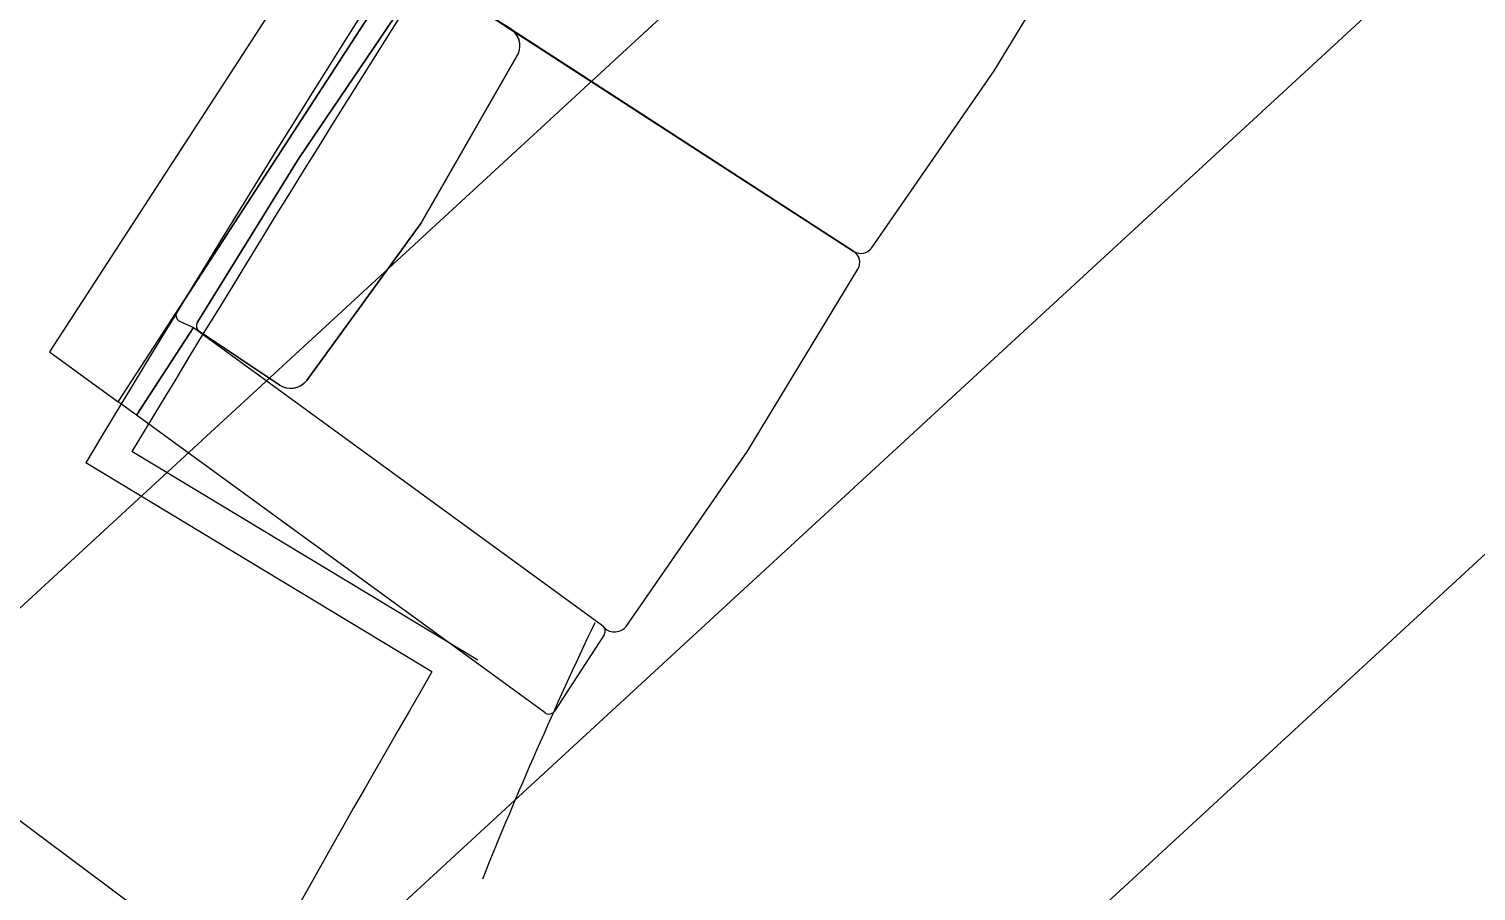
# Model space of a CAD drawing. Extents: x -678889171 to 586587, y -792238163 to 335485.
# Drawn here: x -678769296 to -678767147, y -791972509 to -791971229 of the extents above; entities that cross this region are included whole.
import ezdxf
from ezdxf.enums import TextEntityAlignment as Align

# ---------------------------------------------------------------- set-up
doc = ezdxf.new("R2010")
doc.units = 0
doc.header["$MEASUREMENT"] = 0
for name, color, linetype in [('A-FLOR-PATT', 252, 'Continuous'), ('A-SITE-PATT', 252, 'Continuous'), ('A-WALL', 252, 'Continuous')]:
    doc.layers.add(name, color=color, linetype=linetype)
doc.layers.add('BASEMENT3 LAYOUT$0$HATCH2', color=252, linetype='Continuous', lineweight=15)
doc.styles.add('Ground floor Towers$0$$Bas01-Rname$0$EN-SC', font='swissc.ttf')
doc.styles.add('Ground floor Towers$0$$Bas01-Rname$0$EN-SCL', font='swisscl.ttf')
doc.styles.add('Ground floor Towers$0$04-Ground Floor$0$V2-lower ground$0$LEVEL  FOR LICENSE LOWER GR$0$$LG- LEVEL$0$AR-SR', font='sarb.shx')

# ---------------------------------------------------------------- blocks, each defined once
blk = doc.blocks.new('A$C61C61320')
at = {"layer": 'BASEMENT3 LAYOUT$0$HATCH2'}
h = blk.add_hatch(dxfattribs=at)
h.set_pattern_fill('JIS_WOOD', color=256, scale=1000, style=0)
h.set_pattern_definition([(45, (-845211.5632561638, -471074.8112416068), (-499.9999991609842, 499.9999991609843), [])])
edge = h.paths.add_edge_path()
edge.add_line((-87728.88771757309, -14436.92520058164), (11085.99286301623, -14077.61977391216))
edge.add_line((11085.9928630162, -14077.61977391216), (11086.00013759563, -61296.12011963065))
edge.add_line((11086.00013759569, -61296.12011963065), (-23868.16462742418, -60220.57708285929))
edge.add_line((-23868.16462742421, -60220.57708285929), (-23388.15647815715, -47455.2645226442))
edge.add_arc((-38984.06513334403, -44366.02445463254), 15898.9235792472, 348.7958745272753, 525.9866040010601)
edge.add_line((-54409.82303213701, -40516.12001080933), (-55179.78612954497, -49076.3717473704))
edge.add_line((-55179.78612954495, -49076.3717473704), (-87616.00626249687, -47227.09333388295))
edge.add_line((-87616.00626249681, -47227.09333388295), (-87728.88771757303, -14436.92520058164))
blk = doc.blocks.new('GR')
at = {"layer": 'A-FLOR-PATT'}
for p, q in [((49525, 196905), (-15202.90004794695, 241219.0248279215)), ((26900.11309295101, 214985.3603991714), (26106.87340351232, 213646.4165677502)), ((26931.2834203461, 214790.1273681086), (26293.07626600444, 213712.8697070864)), ((26293.07626600444, 213712.8697070864), (26931.2834203461, 214790.1273681086)), ((27491.80726620794, 214120.1964544374), (27646.1981725056, 214399.3396755202)), ((27491.80726620794, 214120.1964544374), (27646.1981725056, 214399.3396755202)), ((26610.65639515384, 214248.9270433091), (26293.07626600444, 213712.8697070864)), ((26610.65639515384, 214248.9270433091), (27293.63461621263, 213844.3055653558)), ((26610.65639515384, 214248.9270433091), (27293.63461621263, 213844.3055653558)), ((26634.09308008314, 214221.4481553899), (26465.70521457249, 213949.2574906224)), ((26465.70521457249, 213949.2574906224), (26633.52955505147, 214220.5372450193)), ((27294.41572032354, 213843.842810483), (26772.32796010288, 214153.1468477835)), ((26650.3410343086, 213859.2122031014), (26785.04967096692, 214117.8155446441)), ((26785.04967096692, 214117.8155446441), (26650.3410343086, 213859.2122031014)), ((27320.70083794574, 213850.013098274), (27491.80726620794, 214120.1964544374)), ((27320.70083794574, 213850.013098274), (27491.80726620794, 214120.1964544374)), ((26465.70521457249, 213949.2574906224), (26324.65428381055, 213699.1363995076)), ((26324.82340424845, 213699.4362953554), (26465.70521457249, 213949.2574906224)), ((26489.93050203007, 213618.7848990049), (26650.3410343086, 213859.2122031014)), ((26650.3410343086, 213859.2122031014), (26489.93050203007, 213618.7848990049)), ((27148.58937741909, 213540.8825204022), (27301.68747770984, 213817.7867238077)), ((26212.05918585899, 213576.1174477822), (26293.07626600444, 213712.8697070864)), ((26212.05918585899, 213576.1174477822), (26293.07626600444, 213712.8697070864)), ((26297.1440919177, 213700.1854560087), (26319.3505605766, 213691.1578640784)), ((26297.1440919177, 213700.1854560087), (26319.3505605766, 213691.1578640784)), ((26319.3505605766, 213691.1578640784), (26240.09552631489, 213557.3798387897)), ((26240.09552631489, 213557.3798387897), (26319.3505605766, 213691.1578640784)), ((26319.3505605766, 213691.1578640784), (26944.14371045429, 213273.2563648516)), ((26319.3505605766, 213691.1578640784), (26944.10881218765, 213273.2797070377)), ((26328.07725801706, 213685.9396365101), (26450.61041674108, 213610.935674189)), ((26328.07725801706, 213685.9396365101), (26328.37890992023, 213685.7549918946)), ((26449.87160700842, 213611.3879081632), (26328.37890992025, 213685.7549918946)), ((26106.87340351232, 213646.4165677502), (26212.05918585899, 213576.1174477822)), ((26240.09552631489, 213557.3798387897), (26212.05918585899, 213576.1174477822)), ((26864.11928268545, 213140.3242260126), (26240.09552631489, 213557.3798387897)), ((26979.26408883272, 213273.5925789127), (27148.58937741909, 213540.8825204022)), ((26761.08657242941, 213214.3427771262), (26235.37660197408, 213503.5296145926)), ((26693.88142877189, 213194.2458460464), (26167.50782043022, 213483.7977428657)), ((26947.17013766911, 213259.858957441), (26878.26496296306, 213143.5509110157))]:
    blk.add_line(p, q, dxfattribs=at)
for centre, radius, start, end in [((632160.654919429, 163506.251165366), 613595.8226879981, 171.0737824436527, 189.9862451256833), ((632160.654919429, 163506.251165366), 605195.8226879981, 171.0737824436527, 190.1263033448895), ((60236.92530685948, 194861.8667274374), 38826.55692445538, 147.3236841844455, 151.3395180735631), ((60707.93332796452, 194595.2285250661), 39317.69343843585, 147.4409023676489, 151.2550991447178), ((24260.99228336907, 209914.9838303114), 4926.343659134014, 59.35593596246974, 61.0227703936333), ((26756.67445963013, 214127.5545066838), 30.00000000027219, 341.0567145645838, 59.35593596246981), ((26756.67445963013, 214127.5545066838), 30.00000000027217, 341.0567145645893, 58.5480487750665), ((27304.17062128193, 213861.3530212587), 20.0459950177028, 241.0705726768825, 325.5494194360637), ((27304.1706212819, 213861.3530212586), 20.04599501770273, 241.0705726768881, 325.5494194360592), ((27283.86314070324, 213826.8551136032), 20.00000000000009, 57.95875493499157, 60.75311699037879), ((27283.86314070324, 213826.8551136032), 20.0000000000002, 57.95875493498864, 60.75311699038167), ((27304.41518824996, 213860.3194362027), 19.27351950005114, 238.7469350045661, 239.2924321969744), ((27284.4160356769, 213827.0093411937), 19.579565402372, 331.8986417033857, 58.7511983376226), ((26302.21312102312, 213708.805487559), 10.00000000000002, 156.0197352474055, 239.5422465273801), ((26302.21312102312, 213708.805487559), 10.00000000000004, 156.0197352475324, 239.5422465277913), ((26333.44797895913, 213694.3749999618), 10.00000000002292, 149.5936375551577, 239.5419810975303), ((26333.44797895913, 213694.3749999618), 10.00000000002293, 151.5664016646224, 237.5154548403922), ((26333.44797895884, 213694.3749999611), 9.999999999263633, 237.5154548397066, 239.5419810960057), ((26465.90151362878, 213636.7461828235), 29.99999999999995, 237.7014999740512, 323.2224746231436), ((26465.90151362878, 213636.7461828235), 29.99999999999995, 239.355935962685, 323.2224746230127), ((49462.5152739476, 196949.8101306047), 25150.86846790402, 138.5808713405524, 152.6017680256882), ((33196.31705726824, 210608.1802865177), 6808.720693994716, 156.9222754312289, 160.4219466108288), ((26938.56663479091, 213264.9559897369), 10.0000000000001, 30.44544042973538, 56.34314847704621), ((26938.56663479091, 213264.9559897369), 10.00000000000011, 329.3559359626858, 56.1025915305726), ((26961.5683764678, 213286.7033171018), 22.02338965648256, 229.2340684864098, 323.4652846754204), ((50815.89882102846, 200456.6392598988), 27278.5326697717, 152.163751733806, 161.1181029856222), ((26869.6614600849, 213148.6479433116), 10.00000000000007, 236.343148458502, 329.3559359626891)]:
    blk.add_arc(centre, radius, start, end, dxfattribs=at)
at = {"layer": 'A-FLOR-PATT', "style": 'Ground floor Towers$0$04-Ground Floor$0$V2-lower ground$0$LEVEL  FOR LICENSE LOWER GR$0$$LG- LEVEL$0$AR-SR', "flags": 12}
for tag, p in [('L', (30296.07288644527, 72859.53473235783)), ('P', (30237.50458115668, 72203.99769414036))]:
    blk.add_attdef(tag, text='', height=500, dxfattribs=at).set_placement(p, align=Align.RIGHT)
at = {"layer": 'A-FLOR-PATT'}
for tag, p, height, style in [('N', (85492.25876324323, 56633.4995742733), 250, 'Ground floor Towers$0$$Bas01-Rname$0$EN-SC'), ('N', (89389.48149106537, 56633.4995742733), 250, 'Ground floor Towers$0$$Bas01-Rname$0$EN-SC'), ('N', (94597.61363499537, 56633.4995742733), 250, 'Ground floor Towers$0$$Bas01-Rname$0$EN-SC'), ('AN', (85922.66280553787, 56313.08159666645), 200, 'Ground floor Towers$0$$Bas01-Rname$0$EN-SCL'), ('AN', (89819.88553336001, 56313.08159666645), 200, 'Ground floor Towers$0$$Bas01-Rname$0$EN-SCL'), ('AN', (95028.01767729002, 56313.08159666645), 200, 'Ground floor Towers$0$$Bas01-Rname$0$EN-SCL'), ('SN', (85299.47460008037, 56025.08594095582), 200, 'Ground floor Towers$0$$Bas01-Rname$0$EN-SCL'), ('SN', (89196.69732790251, 56025.08594095582), 200, 'Ground floor Towers$0$$Bas01-Rname$0$EN-SCL'), ('SN', (94404.82947183252, 56025.08594095582), 200, 'Ground floor Towers$0$$Bas01-Rname$0$EN-SCL'), ('F', (85927.04975899268, 56008.67972904726), 200, 'Ground floor Towers$0$$Bas01-Rname$0$EN-SCL'), ('F', (89824.27248681482, 56008.67972904726), 200, 'Ground floor Towers$0$$Bas01-Rname$0$EN-SCL'), ('F', (95032.40463074483, 56008.67972904726), 200, 'Ground floor Towers$0$$Bas01-Rname$0$EN-SCL')]:
    blk.add_attdef(tag, p, '', height=height, dxfattribs=dict(at, style=style))
at = {"layer": 'A-FLOR-PATT', "style": 'Ground floor Towers$0$$Bas01-Rname$0$EN-SCL', "width": 0.8}
for p in [(85305.16036184286, 56295.1433535593), (89202.383089665, 56295.1433535593), (94410.51523359501, 56295.1433535593)]:
    blk.add_attdef('FN', p, '', height=250, dxfattribs=at)

msp = doc.modelspace()

# ---------------------------------------------------------------- block references
at = {"layer": 'A-SITE-PATT', "rotation": 357.6731745000001}
msp.add_blockref('A$C61C61320', (-678706236.4347705, -791940527.995869, -212772), dxfattribs=at)

# ---------------------------------------------------------------- next in the draw order: block references
at = {"layer": 'A-WALL', "rotation": 357.6731745000001}
msp.add_blockref('GR', (-678804025.0995113, -792184118.4910543, -212772), dxfattribs=at)

doc.saveas('drawing.dxf')
